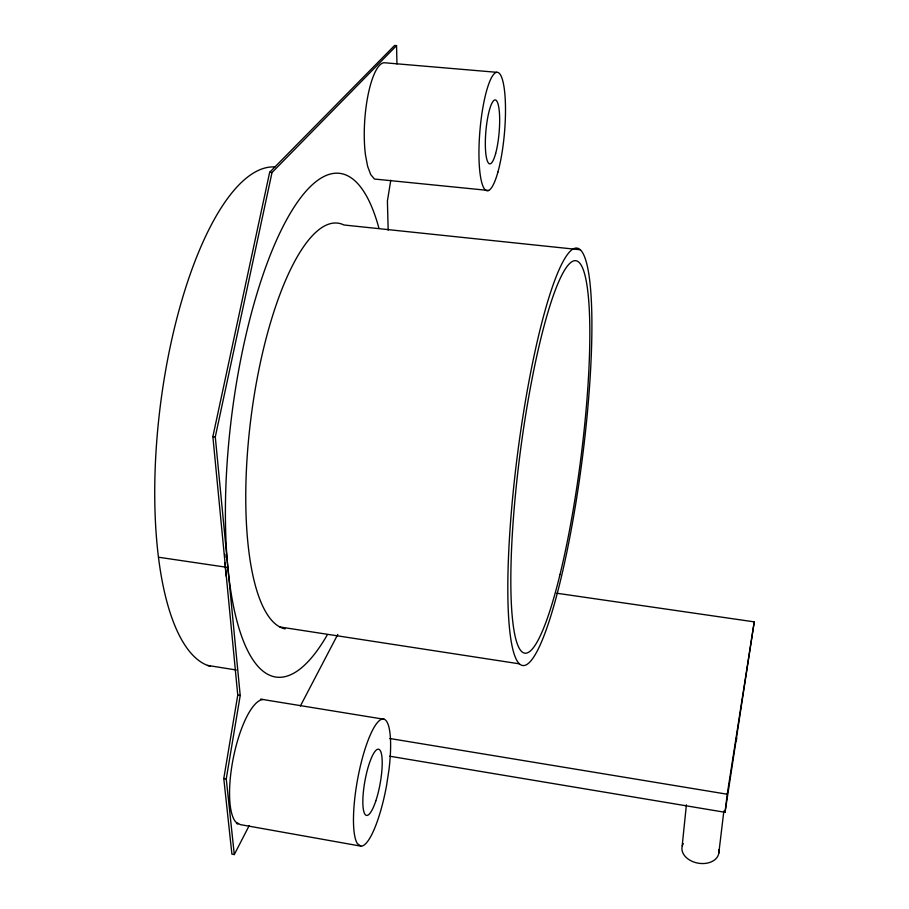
<?xml version="1.0" encoding="UTF-8"?>
<svg xmlns="http://www.w3.org/2000/svg" width="909" height="909" viewBox="0 0 909 909"><rect width="100%" height="100%" fill="white"/><g stroke="black" fill="none" stroke-linecap="round" stroke-linejoin="round"><path stroke-width="1.36" d="M686.397 804.806L682.068 846.915A18.634 13.169 9.9 0 0 700.612 863.482A18.634 13.169 9.9 0 0 718.689 849.756M718.792 853.233L723.859 811.067M389.609 756.197L725.041 812.305L727.234 794.227L754.243 621.87L556.74 593.225M754.243 621.87L725.041 812.305M390.79 180.209L387.404 200.98L388.177 230.113M249.18 825.633L234.295 854.574L231.909 854.13L223.784 778.513L237.76 695.09L212.865 436.593L269.666 172.301L394.608 45.45L396.551 45.609L396.96 63.96M234.295 854.574L226.25 778.933L240.215 695.499L215.285 436.911L272.018 172.528L396.551 45.609M300.379 705.998L337.796 634.414M496.678 72.3L384.053 62.721A58.699 16.032 -86.1 0 0 368.077 94.9A58.699 16.032 -86.1 0 0 365.452 154.848L367.622 166.313L370.69 174.539L374.428 179.028L488.633 190.47M269.666 172.301L272.018 172.528M580.283 249.77A210.445 32.406 -82.6 0 0 509.494 537.571A210.445 32.406 -82.6 0 0 559.853 583.158A210.445 32.406 -82.6 0 0 580.283 249.77L343.988 224.989A204.627 61.801 -82.8 0 0 252.679 405.346A204.627 61.801 -82.8 0 0 285.176 628.892M212.865 436.593L215.285 436.911M158.484 557.217L227.875 567.466M279.938 626.983L519.403 663.843M207.525 665.399L236.329 670.013M237.76 695.09L240.215 695.499M384.302 719.303L265.314 699.907A63.641 19.225 -78.8 0 0 235.147 749.698A63.641 19.225 -78.8 0 0 235.681 821.952L240.306 824.611L360.907 846.143A64.55 14.805 -79.7 0 0 386.552 785.558L388.984 769.65A64.55 14.805 -79.7 0 0 382.291 719.087A64.55 14.805 -79.7 0 0 358.419 775.036A64.55 14.805 -79.7 0 0 357.407 843.666L360.907 846.143M389.847 738.506L727.234 794.227M223.784 778.513L226.25 778.933M236.431 823.338L237.919 824.19M224.887 554.331L224.977 557.172M225.159 562.83L225.284 567.091A253.793 77.345 -82.8 0 0 226.284 576.374M736.585 737.585A17.066 11.044 8.6 0 1 735.983 741.392M682.341 845.802A18.634 13.169 9.9 0 1 683.307 843.677M260.474 699.191A63.63 19.316 -78.8 0 1 262.974 699.521M210.274 666.32A251.963 86.185 -82.9 0 1 160.7 402.755A251.963 86.185 -82.9 0 1 274.995 166.949M327.308 634.812A253.861 77.004 -82.8 0 1 230.057 585.987A253.861 77.004 -82.8 0 1 272.893 248.589A253.861 77.004 -82.8 0 1 378.928 228.216M495.666 153.416A32.088 6.647 -85.1 0 0 496.473 100.649A32.088 6.647 -85.1 0 0 485.349 141.611A32.088 6.647 -85.1 0 0 495.666 153.416M497.893 172.131A59.46 12.317 -85.1 0 0 499.78 73.856A59.46 12.317 -85.1 0 0 478.986 148.576A59.46 12.317 -85.1 0 0 497.893 172.131M375.792 800.977A33.644 7.715 -79.7 0 0 378.78 749.266A33.644 7.715 -79.7 0 0 362.998 796.682A33.644 7.715 -79.7 0 0 375.792 800.977M560.001 574.533A197.878 30.44 -82.6 0 0 578.726 262.099A197.878 30.44 -82.6 0 0 512.324 534.299A197.878 30.44 -82.6 0 0 560.001 574.533"/></g></svg>
